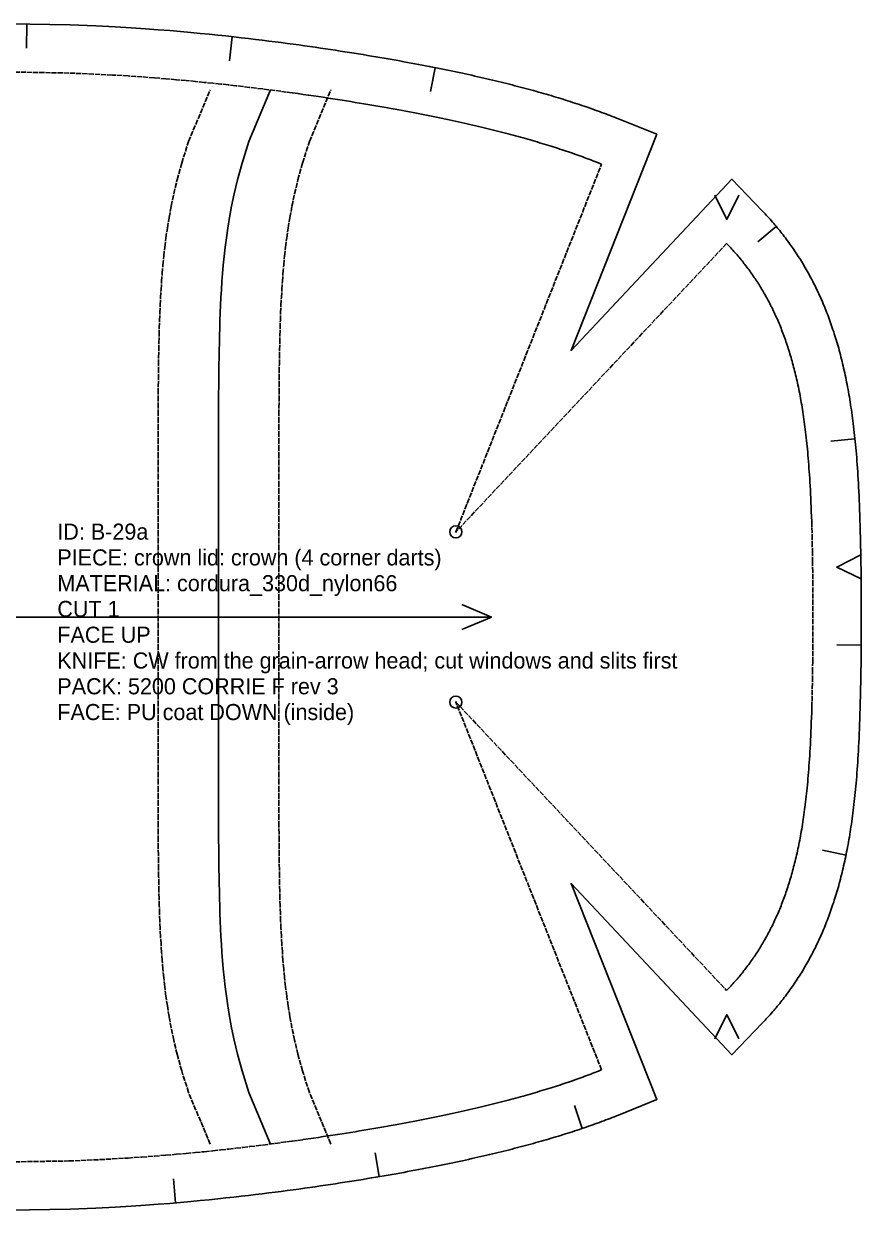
# Model space of a CAD drawing. Header units: millimetres. Extents: x 0 to 8058, y -22 to 1524.
# Drawn here: x 4303.8 to 4511.7, y 620.3 to 915 of the extents above; entities that cross this region are included whole.
import ezdxf

# ---------------------------------------------------------------- set-up
doc = ezdxf.new("R2010")
doc.units = ezdxf.units.MM
doc.linetypes.add('DASHED', pattern=[1.524, 1.27, -0.254])
for name, color, linetype in [('CUT', 7, 'Continuous'), ('DRILL', 4, 'Continuous'), ('GRAIN', 5, 'Continuous'), ('INTERNAL', 6, 'Continuous'), ('NOTCH', 1, 'Continuous'), ('SEW', 3, 'Continuous'), ('TEXT', 2, 'Continuous')]:
    doc.layers.add(name, color=color, linetype=linetype)

msp = doc.modelspace()

# ---------------------------------------------------------------- linework, layer by layer
at = {"layer": 'CUT'}
msp.add_lwpolyline([(4300.11, 620.29), (4315.32, 620.54), (4321.65, 620.8), (4326.45, 621.05), (4330.47, 621.29), (4333.99, 621.53), (4337.15, 621.77), (4340.05, 622), (4342.73, 622.23), (4345.23, 622.46), (4347.59, 622.68), (4349.82, 622.9), (4351.94, 623.12), (4353.97, 623.34), (4355.91, 623.55), (4357.78, 623.76), (4359.57, 623.97), (4361.31, 624.18), (4362.98, 624.38), (4364.61, 624.59), (4366.19, 624.79), (4367.72, 624.99), (4369.21, 625.18), (4370.66, 625.38), (4372.08, 625.57), (4373.46, 625.76), (4374.82, 625.95), (4376.14, 626.14), (4377.43, 626.33), (4378.7, 626.52), (4379.94, 626.7), (4381.16, 626.89), (4382.35, 627.07), (4383.52, 627.25), (4384.68, 627.43), (4385.81, 627.61), (4386.92, 627.79), (4388.02, 627.97), (4389.1, 628.15), (4390.16, 628.32), (4391.2, 628.5), (4392.23, 628.68), (4393.25, 628.85), (4394.25, 629.02), (4395.24, 629.2), (4396.21, 629.37), (4397.17, 629.54), (4398.12, 629.71), (4399.06, 629.89), (4399.98, 630.06), (4400.9, 630.23), (4401.8, 630.4), (4402.69, 630.57), (4403.57, 630.74), (4404.45, 630.91), (4405.31, 631.08), (4406.16, 631.25), (4407.01, 631.42), (4407.84, 631.59), (4408.67, 631.76), (4409.49, 631.93), (4410.3, 632.09), (4411.1, 632.26), (4411.9, 632.43), (4412.68, 632.6), (4413.46, 632.77), (4414.24, 632.94), (4415, 633.11), (4415.76, 633.28), (4416.51, 633.45), (4417.26, 633.62), (4418, 633.79), (4418.73, 633.96), (4419.46, 634.13), (4420.18, 634.3), (4420.89, 634.47), (4421.6, 634.64), (4422.3, 634.81), (4423, 634.99), (4423.69, 635.16), (4424.38, 635.33), (4425.06, 635.5), (4425.74, 635.68), (4426.41, 635.85), (4427.07, 636.03), (4427.74, 636.2), (4428.39, 636.38), (4429.04, 636.55), (4429.69, 636.73), (4430.33, 636.9), (4430.97, 637.08), (4431.61, 637.26), (4432.24, 637.44), (4432.86, 637.62), (4433.48, 637.8), (4434.1, 637.98), (4434.71, 638.16), (4435.32, 638.34), (4435.93, 638.52), (4436.53, 638.7), (4437.12, 638.89), (4437.72, 639.07), (4438.31, 639.25), (4438.89, 639.44), (4439.47, 639.63), (4440.05, 639.81), (4440.63, 640), (4441.2, 640.19), (4441.77, 640.38), (4442.33, 640.57), (4442.9, 640.76), (4443.45, 640.95), (4444.01, 641.14), (4444.56, 641.33), (4445.11, 641.53), (4445.65, 641.72), (4446.2, 641.92), (4446.74, 642.12), (4447.27, 642.31), (4447.8, 642.51), (4448.33, 642.71), (4448.86, 642.91), (4449.39, 643.11), (4449.91, 643.31), (4450.43, 643.52), (4450.94, 643.72), (4451.45, 643.93), (4460.94, 647.76), (4439.69, 701.41), (4479.58, 658.91), (4487.2, 666.81), (4487.52, 667.15), (4487.84, 667.48), (4488.15, 667.82), (4488.47, 668.16), (4488.78, 668.5), (4489.08, 668.85), (4489.39, 669.19), (4489.7, 669.54), (4490, 669.89), (4490.3, 670.24), (4490.6, 670.6), (4490.89, 670.95), (4491.19, 671.31), (4491.48, 671.67), (4491.77, 672.03), (4492.05, 672.39), (4492.34, 672.76), (4492.62, 673.13), (4492.9, 673.5), (4493.18, 673.87), (4493.46, 674.24), (4493.74, 674.62), (4494.01, 675), (4494.28, 675.38), (4494.55, 675.76), (4494.81, 676.14), (4495.08, 676.53), (4495.34, 676.92), (4495.6, 677.31), (4495.86, 677.7), (4496.11, 678.1), (4496.37, 678.49), (4496.62, 678.89), (4496.87, 679.29), (4497.11, 679.7), (4497.36, 680.1), (4497.6, 680.51), (4497.84, 680.92), (4498.08, 681.33), (4498.31, 681.75), (4498.55, 682.16), (4498.78, 682.58), (4499.01, 683), (4499.24, 683.43), (4499.46, 683.85), (4499.68, 684.28), (4499.91, 684.71), (4500.12, 685.14), (4500.34, 685.58), (4500.55, 686.02), (4500.77, 686.46), (4500.98, 686.9), (4501.18, 687.34), (4501.39, 687.79), (4501.59, 688.24), (4501.79, 688.69), (4501.99, 689.15), (4502.19, 689.6), (4502.38, 690.06), (4502.58, 690.53), (4502.77, 690.99), (4502.96, 691.46), (4503.14, 691.93), (4503.33, 692.4), (4503.51, 692.88), (4503.69, 693.36), (4503.87, 693.84), (4504.04, 694.32), (4504.21, 694.81), (4504.39, 695.3), (4504.55, 695.8), (4504.72, 696.29), (4504.89, 696.79), (4505.05, 697.3), (4505.21, 697.8), (4505.37, 698.31), (4505.53, 698.82), (4505.68, 699.34), (4505.83, 699.86), (4505.98, 700.38), (4506.13, 700.91), (4506.28, 701.44), (4506.42, 701.98), (4506.56, 702.51), (4506.7, 703.06), (4506.84, 703.6), (4506.98, 704.15), (4507.11, 704.71), (4507.24, 705.26), (4507.37, 705.83), (4507.5, 706.39), (4507.63, 706.97), (4507.75, 707.54), (4507.87, 708.12), (4507.99, 708.71), (4508.11, 709.3), (4508.23, 709.9), (4508.34, 710.5), (4508.46, 711.11), (4508.57, 711.72), (4508.67, 712.34), (4508.78, 712.97), (4508.89, 713.6), (4508.99, 714.24), (4509.09, 714.89), (4509.19, 715.54), (4509.29, 716.2), (4509.38, 716.87), (4509.48, 717.54), (4509.57, 718.22), (4509.66, 718.92), (4509.75, 719.62), (4509.83, 720.33), (4509.92, 721.05), (4510, 721.78), (4510.08, 722.52), (4510.16, 723.27), (4510.24, 724.03), (4510.31, 724.81), (4510.39, 725.6), (4510.46, 726.4), (4510.53, 727.22), (4510.6, 728.05), (4510.66, 728.9), (4510.73, 729.77), (4510.79, 730.66), (4510.85, 731.56), (4510.91, 732.49), (4510.97, 733.44), (4511.03, 734.42), (4511.08, 735.43), (4511.14, 736.46), (4511.19, 737.53), (4511.24, 738.64), (4511.29, 739.79), (4511.33, 740.98), (4511.38, 742.24), (4511.42, 743.55), (4511.46, 744.94), (4511.5, 746.41), (4511.54, 747.99), (4511.58, 749.71), (4511.61, 751.61), (4511.65, 753.77), (4511.68, 756.32), (4511.71, 759.65), (4511.74, 767.63), (4511.71, 775.62), (4511.68, 778.95), (4511.65, 781.5), (4511.61, 783.65), (4511.58, 785.55), (4511.54, 787.27), (4511.5, 788.86), (4511.46, 790.33), (4511.42, 791.72), (4511.38, 793.03), (4511.33, 794.28), (4511.29, 795.48), (4511.24, 796.63), (4511.19, 797.74), (4511.14, 798.81), (4511.08, 799.84), (4511.03, 800.85), (4510.97, 801.82), (4510.91, 802.78), (4510.85, 803.7), (4510.79, 804.61), (4510.73, 805.5), (4510.66, 806.36), (4510.6, 807.21), (4510.53, 808.05), (4510.46, 808.86), (4510.39, 809.67), (4510.31, 810.46), (4510.24, 811.23), (4510.16, 812), (4510.08, 812.75), (4510, 813.49), (4509.92, 814.22), (4509.83, 814.94), (4509.75, 815.65), (4509.66, 816.35), (4509.57, 817.04), (4509.48, 817.73), (4509.38, 818.4), (4509.29, 819.07), (4509.19, 819.73), (4509.09, 820.38), (4508.99, 821.03), (4508.89, 821.67), (4508.78, 822.3), (4508.67, 822.92), (4508.57, 823.54), (4508.46, 824.16), (4508.34, 824.76), (4508.23, 825.37), (4508.11, 825.96), (4507.99, 826.56), (4507.87, 827.14), (4507.75, 827.72), (4507.63, 828.3), (4507.5, 828.87), (4507.37, 829.44), (4507.24, 830), (4507.11, 830.56), (4506.98, 831.12), (4506.84, 831.67), (4506.7, 832.21), (4506.56, 832.75), (4506.42, 833.29), (4506.28, 833.83), (4506.13, 834.36), (4505.98, 834.88), (4505.83, 835.41), (4505.68, 835.93), (4505.53, 836.44), (4505.37, 836.96), (4505.21, 837.46), (4505.05, 837.97), (4504.89, 838.47), (4504.72, 838.97), (4504.55, 839.47), (4504.39, 839.96), (4504.21, 840.45), (4504.04, 840.94), (4503.87, 841.43), (4503.69, 841.91), (4503.51, 842.39), (4503.33, 842.86), (4503.14, 843.34), (4502.96, 843.81), (4502.77, 844.28), (4502.58, 844.74), (4502.38, 845.2), (4502.19, 845.66), (4501.99, 846.12), (4501.79, 846.58), (4501.59, 847.03), (4501.39, 847.48), (4501.18, 847.92), (4500.98, 848.37), (4500.77, 848.81), (4500.55, 849.25), (4500.34, 849.69), (4500.12, 850.12), (4499.91, 850.56), (4499.68, 850.99), (4499.46, 851.42), (4499.24, 851.84), (4499.01, 852.26), (4498.78, 852.69), (4498.55, 853.1), (4498.31, 853.52), (4498.08, 853.94), (4497.84, 854.35), (4497.6, 854.76), (4497.36, 855.17), (4497.11, 855.57), (4496.87, 855.97), (4496.62, 856.38), (4496.37, 856.77), (4496.11, 857.17), (4495.86, 857.57), (4495.6, 857.96), (4495.34, 858.35), (4495.08, 858.74), (4494.81, 859.12), (4494.55, 859.51), (4494.28, 859.89), (4494.01, 860.27), (4493.74, 860.65), (4493.46, 861.02), (4493.18, 861.4), (4492.9, 861.77), (4492.62, 862.14), (4492.34, 862.51), (4492.05, 862.87), (4491.77, 863.24), (4491.48, 863.6), (4491.19, 863.96), (4490.89, 864.31), (4490.6, 864.67), (4490.3, 865.02), (4490, 865.38), (4489.7, 865.73), (4489.39, 866.07), (4489.08, 866.42), (4488.78, 866.76), (4488.47, 867.11), (4488.15, 867.45), (4487.84, 867.78), (4487.52, 868.12), (4487.2, 868.46), (4479.58, 876.35), (4439.69, 833.86), (4460.94, 887.51), (4451.45, 891.34), (4450.94, 891.54), (4450.43, 891.75), (4449.91, 891.95), (4449.39, 892.15), (4448.86, 892.36), (4448.33, 892.56), (4447.8, 892.76), (4447.27, 892.95), (4446.74, 893.15), (4446.2, 893.35), (4445.65, 893.54), (4445.11, 893.74), (4444.56, 893.93), (4444.01, 894.13), (4443.45, 894.32), (4442.9, 894.51), (4442.33, 894.7), (4441.77, 894.89), (4441.2, 895.08), (4440.63, 895.27), (4440.05, 895.45), (4439.47, 895.64), (4438.89, 895.83), (4438.31, 896.01), (4437.72, 896.2), (4437.12, 896.38), (4436.53, 896.56), (4435.93, 896.75), (4435.32, 896.93), (4434.71, 897.11), (4434.1, 897.29), (4433.48, 897.47), (4432.86, 897.65), (4432.24, 897.83), (4431.61, 898.01), (4430.97, 898.19), (4430.33, 898.36), (4429.69, 898.54), (4429.04, 898.72), (4428.39, 898.89), (4427.74, 899.07), (4427.07, 899.24), (4426.41, 899.42), (4425.74, 899.59), (4425.06, 899.76), (4424.38, 899.94), (4423.69, 900.11), (4423, 900.28), (4422.3, 900.45), (4421.6, 900.62), (4420.89, 900.8), (4420.18, 900.97), (4419.46, 901.14), (4418.73, 901.31), (4418, 901.48), (4417.26, 901.65), (4416.51, 901.82), (4415.76, 901.99), (4415, 902.16), (4414.24, 902.33), (4413.46, 902.5), (4412.68, 902.67), (4411.9, 902.83), (4411.1, 903), (4410.3, 903.17), (4409.49, 903.34), (4408.67, 903.51), (4407.84, 903.68), (4407.01, 903.85), (4406.16, 904.02), (4405.31, 904.19), (4404.45, 904.36), (4403.57, 904.53), (4402.69, 904.7), (4401.8, 904.87), (4400.9, 905.04), (4399.98, 905.21), (4399.06, 905.38), (4398.12, 905.55), (4397.17, 905.72), (4396.21, 905.9), (4395.24, 906.07), (4394.25, 906.24), (4393.25, 906.42), (4392.23, 906.59), (4391.2, 906.77), (4390.16, 906.94), (4389.1, 907.12), (4388.02, 907.3), (4386.92, 907.48), (4385.81, 907.65), (4384.68, 907.83), (4383.52, 908.02), (4382.35, 908.2), (4381.16, 908.38), (4379.94, 908.56), (4378.7, 908.75), (4377.43, 908.94), (4376.14, 909.12), (4374.82, 909.31), (4373.46, 909.5), (4372.08, 909.7), (4370.66, 909.89), (4369.21, 910.08), (4367.72, 910.28), (4366.19, 910.48), (4364.61, 910.68), (4362.98, 910.88), (4361.31, 911.09), (4359.57, 911.29), (4357.78, 911.5), (4355.91, 911.71), (4353.97, 911.93), (4351.94, 912.14), (4349.82, 912.36), (4347.59, 912.58), (4345.23, 912.81), (4342.73, 913.04), (4340.05, 913.27), (4337.15, 913.5), (4333.99, 913.74), (4330.47, 913.98), (4326.45, 914.22), (4321.65, 914.47), (4315.32, 914.72), (4300.21, 914.98)], dxfattribs=at)
at = {"layer": 'DRILL'}
for centre in [(4411.08, 788.77), (4411.08, 746.5)]:
    msp.add_circle(centre, 1.5, dxfattribs=at)
for p in [(4411.08, 788.77), (4411.08, 746.5)]:
    msp.add_point(p, dxfattribs=at)
at = {"layer": 'GRAIN'}
for points in [[(4412.52, 764.52), (4419.89, 767.63), (4412.52, 770.75)], [(4180.33, 767.63), (4419.89, 767.63)]]:
    msp.add_lwpolyline(points, dxfattribs=at)
at = {"layer": 'INTERNAL', "linetype": 'CONTINUOUS'}
msp.add_lwpolyline([(4365.06, 636.74), (4359.7, 649.56), (4357.99, 654.91), (4356.86, 659.02), (4356.03, 662.51), (4355.38, 665.6), (4354.86, 668.42), (4354.43, 671.03), (4354.08, 673.49), (4353.78, 675.82), (4353.53, 678.06), (4353.32, 680.22), (4353.14, 682.31), (4352.99, 684.35), (4352.86, 686.34), (4352.74, 688.3), (4352.65, 690.23), (4352.56, 692.12), (4352.49, 694), (4352.43, 695.86), (4352.38, 697.7), (4352.34, 699.53), (4352.3, 701.34), (4352.27, 703.15), (4352.24, 704.95), (4352.22, 706.74), (4352.2, 708.53), (4352.18, 710.31), (4352.17, 712.09), (4352.16, 713.86), (4352.15, 715.64), (4352.14, 717.41), (4352.13, 719.17), (4352.13, 720.94), (4352.12, 722.71), (4352.12, 724.47), (4352.12, 726.24), (4352.12, 728), (4352.11, 729.76), (4352.11, 731.52), (4352.11, 733.29), (4352.11, 735.05), (4352.11, 736.81), (4352.11, 738.57), (4352.11, 740.33), (4352.11, 742.09), (4352.11, 743.86), (4352.11, 745.62), (4352.11, 747.38), (4352.11, 749.14), (4352.11, 750.9), (4352.11, 752.66), (4352.11, 754.42), (4352.11, 756.19), (4352.11, 757.95), (4352.11, 759.71), (4352.11, 761.47), (4352.11, 763.23), (4352.11, 764.99), (4352.11, 766.75), (4352.11, 768.51), (4352.11, 770.28), (4352.11, 772.04), (4352.11, 773.8), (4352.11, 775.56), (4352.11, 777.32), (4352.11, 779.08), (4352.11, 780.84), (4352.11, 782.6), (4352.11, 784.37), (4352.11, 786.13), (4352.11, 787.89), (4352.11, 789.65), (4352.11, 791.41), (4352.11, 793.17), (4352.11, 794.93), (4352.11, 796.7), (4352.11, 798.46), (4352.11, 800.22), (4352.11, 801.98), (4352.11, 803.74), (4352.11, 805.51), (4352.12, 807.27), (4352.12, 809.03), (4352.12, 810.8), (4352.12, 812.56), (4352.13, 814.33), (4352.13, 816.09), (4352.14, 817.86), (4352.15, 819.63), (4352.16, 821.4), (4352.17, 823.18), (4352.18, 824.96), (4352.2, 826.74), (4352.22, 828.52), (4352.24, 830.32), (4352.27, 832.12), (4352.3, 833.92), (4352.34, 835.74), (4352.38, 837.57), (4352.43, 839.41), (4352.49, 841.27), (4352.56, 843.14), (4352.65, 845.04), (4352.74, 846.97), (4352.86, 848.92), (4352.99, 850.92), (4353.14, 852.96), (4353.32, 855.05), (4353.53, 857.21), (4353.78, 859.45), (4354.08, 861.78), (4354.43, 864.24), (4354.86, 866.85), (4355.38, 869.67), (4356.03, 872.76), (4356.86, 876.24), (4357.99, 880.36), (4359.7, 885.71), (4365.06, 898.53)], dxfattribs=at)
at = {"layer": 'NOTCH'}
for points in [[(4304.53, 914.9), (4304.43, 908.9)], [(4355.53, 911.76), (4354.87, 905.79)], [(4405.97, 904.06), (4404.8, 898.17)], [(4475.34, 872.39), (4478.33, 866.38), (4481.34, 872.38)], [(4490.63, 864.63), (4486.02, 860.79)], [(4510.17, 811.9), (4504.2, 811.28)], [(4511.63, 783.09), (4505.67, 780.02), (4511.7, 777.09)], [(4511.71, 760.67), (4505.71, 760.69)], [(4507.95, 708.52), (4502.08, 709.71)], [(4481.34, 662.89), (4478.33, 668.88), (4475.34, 662.88)], [(4442.47, 640.61), (4440.55, 646.3)], [(4392.04, 628.64), (4391.03, 634.56)], [(4341.47, 622.12), (4340.96, 628.1)]]:
    msp.add_lwpolyline(points, dxfattribs=at)
at = {"layer": 'SEW', "linetype": 'DASHED'}
for points in [[(4300.11, 632.29), (4314.98, 632.54), (4321.1, 632.79), (4325.78, 633.03), (4329.69, 633.27), (4333.13, 633.5), (4336.22, 633.73), (4339.05, 633.96), (4341.67, 634.19), (4344.12, 634.41), (4346.43, 634.63), (4348.61, 634.84), (4350.69, 635.06), (4352.68, 635.27), (4354.58, 635.48), (4356.41, 635.69), (4358.17, 635.89), (4359.87, 636.09), (4361.52, 636.29), (4363.11, 636.49), (4364.66, 636.69), (4366.16, 636.88), (4367.63, 637.08), (4369.05, 637.27), (4370.44, 637.46), (4371.8, 637.65), (4373.13, 637.83), (4374.43, 638.02), (4375.7, 638.2), (4376.94, 638.39), (4378.16, 638.57), (4379.35, 638.75), (4380.52, 638.93), (4381.67, 639.11), (4382.8, 639.29), (4383.91, 639.46), (4385.01, 639.64), (4386.08, 639.81), (4387.14, 639.99), (4388.18, 640.16), (4389.2, 640.33), (4390.21, 640.5), (4391.2, 640.67), (4392.18, 640.84), (4393.15, 641.01), (4394.1, 641.18), (4395.04, 641.35), (4395.97, 641.52), (4396.88, 641.69), (4397.79, 641.86), (4398.68, 642.02), (4399.56, 642.19), (4400.43, 642.35), (4401.29, 642.52), (4402.14, 642.69), (4402.98, 642.85), (4403.82, 643.02), (4404.64, 643.18), (4405.45, 643.35), (4406.25, 643.51), (4407.05, 643.67), (4407.84, 643.84), (4408.62, 644), (4409.39, 644.17), (4410.15, 644.33), (4410.91, 644.5), (4411.66, 644.66), (4412.4, 644.82), (4413.13, 644.99), (4413.86, 645.15), (4414.58, 645.32), (4415.29, 645.48), (4416, 645.64), (4416.7, 645.81), (4417.4, 645.97), (4418.08, 646.14), (4418.77, 646.3), (4419.44, 646.47), (4420.11, 646.63), (4420.78, 646.8), (4421.44, 646.97), (4422.09, 647.13), (4422.74, 647.3), (4423.39, 647.46), (4424.02, 647.63), (4424.66, 647.8), (4425.28, 647.97), (4425.91, 648.13), (4426.53, 648.3), (4427.14, 648.47), (4427.75, 648.64), (4428.35, 648.81), (4428.95, 648.98), (4429.54, 649.15), (4430.13, 649.32), (4430.72, 649.49), (4431.3, 649.66), (4431.88, 649.83), (4432.45, 650.01), (4433.02, 650.18), (4433.59, 650.35), (4434.15, 650.53), (4434.7, 650.7), (4435.26, 650.88), (4435.81, 651.05), (4436.35, 651.23), (4436.89, 651.4), (4437.43, 651.58), (4437.96, 651.76), (4438.49, 651.94), (4439.02, 652.11), (4439.54, 652.29), (4440.06, 652.47), (4440.58, 652.65), (4441.09, 652.84), (4441.6, 653.02), (4442.1, 653.2), (4442.61, 653.38), (4443.1, 653.57), (4443.6, 653.75), (4444.09, 653.94), (4444.58, 654.12), (4445.07, 654.31), (4445.55, 654.5), (4446.03, 654.68), (4446.51, 654.87), (4446.98, 655.06), (4447.25, 655.17), (4411.08, 746.5), (4478.31, 674.88), (4478.54, 675.12), (4478.81, 675.4), (4479.08, 675.68), (4479.34, 675.97), (4479.61, 676.25), (4479.87, 676.54), (4480.13, 676.83), (4480.38, 677.12), (4480.64, 677.41), (4480.89, 677.71), (4481.14, 678), (4481.39, 678.3), (4481.64, 678.6), (4481.89, 678.9), (4482.13, 679.2), (4482.38, 679.5), (4482.62, 679.81), (4482.86, 680.11), (4483.09, 680.42), (4483.33, 680.73), (4483.56, 681.04), (4483.8, 681.36), (4484.03, 681.67), (4484.25, 681.99), (4484.48, 682.31), (4484.71, 682.63), (4484.93, 682.95), (4485.15, 683.27), (4485.37, 683.6), (4485.59, 683.92), (4485.8, 684.25), (4486.02, 684.58), (4486.23, 684.92), (4486.44, 685.25), (4486.65, 685.59), (4486.86, 685.93), (4487.06, 686.27), (4487.27, 686.61), (4487.47, 686.96), (4487.67, 687.3), (4487.87, 687.65), (4488.07, 688), (4488.26, 688.36), (4488.45, 688.71), (4488.65, 689.07), (4488.84, 689.43), (4489.02, 689.79), (4489.21, 690.15), (4489.4, 690.52), (4489.58, 690.89), (4489.76, 691.26), (4489.94, 691.63), (4490.12, 692.01), (4490.3, 692.39), (4490.47, 692.77), (4490.64, 693.15), (4490.82, 693.54), (4490.99, 693.92), (4491.15, 694.32), (4491.32, 694.71), (4491.49, 695.11), (4491.65, 695.5), (4491.81, 695.91), (4491.97, 696.31), (4492.13, 696.72), (4492.29, 697.13), (4492.44, 697.54), (4492.59, 697.96), (4492.75, 698.38), (4492.9, 698.8), (4493.04, 699.22), (4493.19, 699.65), (4493.34, 700.09), (4493.48, 700.52), (4493.62, 700.96), (4493.76, 701.4), (4493.9, 701.85), (4494.04, 702.3), (4494.17, 702.75), (4494.31, 703.21), (4494.44, 703.67), (4494.57, 704.13), (4494.7, 704.6), (4494.83, 705.07), (4494.95, 705.55), (4495.08, 706.03), (4495.2, 706.51), (4495.32, 707), (4495.44, 707.5), (4495.56, 708), (4495.68, 708.5), (4495.79, 709.01), (4495.9, 709.52), (4496.01, 710.04), (4496.12, 710.56), (4496.23, 711.09), (4496.34, 711.63), (4496.45, 712.17), (4496.55, 712.71), (4496.65, 713.26), (4496.75, 713.82), (4496.85, 714.39), (4496.95, 714.96), (4497.04, 715.54), (4497.14, 716.12), (4497.23, 716.72), (4497.32, 717.32), (4497.41, 717.92), (4497.5, 718.54), (4497.59, 719.16), (4497.67, 719.8), (4497.75, 720.44), (4497.84, 721.09), (4497.92, 721.75), (4498, 722.42), (4498.07, 723.1), (4498.15, 723.8), (4498.22, 724.5), (4498.3, 725.22), (4498.37, 725.95), (4498.44, 726.69), (4498.5, 727.45), (4498.57, 728.23), (4498.64, 729.02), (4498.7, 729.82), (4498.76, 730.65), (4498.82, 731.49), (4498.88, 732.36), (4498.94, 733.24), (4498.99, 734.16), (4499.05, 735.09), (4499.1, 736.06), (4499.15, 737.06), (4499.2, 738.09), (4499.25, 739.16), (4499.3, 740.27), (4499.34, 741.43), (4499.39, 742.65), (4499.43, 743.93), (4499.47, 745.28), (4499.51, 746.72), (4499.55, 748.27), (4499.58, 749.95), (4499.62, 751.82), (4499.65, 753.94), (4499.68, 756.45), (4499.71, 759.72), (4499.74, 767.63), (4499.71, 775.54), (4499.68, 778.82), (4499.65, 781.33), (4499.62, 783.45), (4499.58, 785.31), (4499.55, 787), (4499.51, 788.55), (4499.47, 789.99), (4499.43, 791.34), (4499.39, 792.62), (4499.34, 793.83), (4499.3, 794.99), (4499.25, 796.11), (4499.2, 797.18), (4499.15, 798.21), (4499.1, 799.21), (4499.05, 800.17), (4498.99, 801.11), (4498.94, 802.02), (4498.88, 802.91), (4498.82, 803.78), (4498.76, 804.62), (4498.7, 805.44), (4498.64, 806.25), (4498.57, 807.04), (4498.5, 807.81), (4498.44, 808.57), (4498.37, 809.32), (4498.3, 810.05), (4498.22, 810.76), (4498.15, 811.47), (4498.07, 812.16), (4498, 812.84), (4497.92, 813.52), (4497.84, 814.18), (4497.75, 814.83), (4497.67, 815.47), (4497.59, 816.1), (4497.5, 816.73), (4497.41, 817.34), (4497.32, 817.95), (4497.23, 818.55), (4497.14, 819.14), (4497.04, 819.73), (4496.95, 820.31), (4496.85, 820.88), (4496.75, 821.44), (4496.65, 822), (4496.55, 822.55), (4496.45, 823.1), (4496.34, 823.64), (4496.23, 824.18), (4496.12, 824.7), (4496.01, 825.23), (4495.9, 825.75), (4495.79, 826.26), (4495.68, 826.77), (4495.56, 827.27), (4495.44, 827.77), (4495.32, 828.26), (4495.2, 828.75), (4495.08, 829.24), (4494.95, 829.72), (4494.83, 830.2), (4494.7, 830.67), (4494.57, 831.14), (4494.44, 831.6), (4494.31, 832.06), (4494.17, 832.52), (4494.04, 832.97), (4493.9, 833.42), (4493.76, 833.87), (4493.62, 834.31), (4493.48, 834.75), (4493.34, 835.18), (4493.19, 835.61), (4493.04, 836.04), (4492.9, 836.47), (4492.75, 836.89), (4492.59, 837.31), (4492.44, 837.73), (4492.29, 838.14), (4492.13, 838.55), (4491.97, 838.96), (4491.81, 839.36), (4491.65, 839.76), (4491.49, 840.16), (4491.32, 840.56), (4491.15, 840.95), (4490.99, 841.34), (4490.82, 841.73), (4490.64, 842.12), (4490.47, 842.5), (4490.3, 842.88), (4490.12, 843.26), (4489.94, 843.63), (4489.76, 844.01), (4489.58, 844.38), (4489.4, 844.75), (4489.21, 845.11), (4489.02, 845.48), (4488.84, 845.84), (4488.65, 846.2), (4488.45, 846.56), (4488.26, 846.91), (4488.07, 847.26), (4487.87, 847.62), (4487.67, 847.96), (4487.47, 848.31), (4487.27, 848.66), (4487.06, 849), (4486.86, 849.34), (4486.65, 849.68), (4486.44, 850.01), (4486.23, 850.35), (4486.02, 850.68), (4485.8, 851.01), (4485.59, 851.34), (4485.37, 851.67), (4485.15, 851.99), (4484.93, 852.32), (4484.71, 852.64), (4484.48, 852.96), (4484.25, 853.28), (4484.03, 853.6), (4483.8, 853.91), (4483.56, 854.22), (4483.33, 854.53), (4483.09, 854.84), (4482.86, 855.15), (4482.62, 855.46), (4482.38, 855.76), (4482.13, 856.07), (4481.89, 856.37), (4481.64, 856.67), (4481.39, 856.97), (4481.14, 857.26), (4480.89, 857.56), (4480.64, 857.85), (4480.38, 858.14), (4480.13, 858.44), (4479.87, 858.72), (4479.61, 859.01), (4479.34, 859.3), (4479.08, 859.58), (4478.81, 859.87), (4478.54, 860.15), (4478.31, 860.39), (4411.08, 788.77), (4447.25, 880.1), (4446.98, 880.21), (4446.51, 880.39), (4446.03, 880.58), (4445.55, 880.77), (4445.07, 880.96), (4444.58, 881.14), (4444.09, 881.33), (4443.6, 881.52), (4443.1, 881.7), (4442.61, 881.88), (4442.1, 882.07), (4441.6, 882.25), (4441.09, 882.43), (4440.58, 882.61), (4440.06, 882.79), (4439.54, 882.97), (4439.02, 883.15), (4438.49, 883.33), (4437.96, 883.51), (4437.43, 883.69), (4436.89, 883.86), (4436.35, 884.04), (4435.81, 884.22), (4435.26, 884.39), (4434.7, 884.57), (4434.15, 884.74), (4433.59, 884.91), (4433.02, 885.09), (4432.45, 885.26), (4431.88, 885.43), (4431.3, 885.61), (4430.72, 885.78), (4430.13, 885.95), (4429.54, 886.12), (4428.95, 886.29), (4428.35, 886.46), (4427.75, 886.63), (4427.14, 886.8), (4426.53, 886.97), (4425.91, 887.13), (4425.28, 887.3), (4424.66, 887.47), (4424.02, 887.64), (4423.39, 887.8), (4422.74, 887.97), (4422.09, 888.14), (4421.44, 888.3), (4420.78, 888.47), (4420.11, 888.63), (4419.44, 888.8), (4418.77, 888.96), (4418.08, 889.13), (4417.4, 889.29), (4416.7, 889.46), (4416, 889.62), (4415.29, 889.79), (4414.58, 889.95), (4413.86, 890.12), (4413.13, 890.28), (4412.4, 890.44), (4411.66, 890.61), (4410.91, 890.77), (4410.15, 890.94), (4409.39, 891.1), (4408.62, 891.26), (4407.84, 891.43), (4407.05, 891.59), (4406.25, 891.76), (4405.45, 891.92), (4404.64, 892.09), (4403.82, 892.25), (4402.98, 892.42), (4402.14, 892.58), (4401.29, 892.75), (4400.43, 892.91), (4399.56, 893.08), (4398.68, 893.24), (4397.79, 893.41), (4396.88, 893.58), (4395.97, 893.75), (4395.04, 893.91), (4394.1, 894.08), (4393.15, 894.25), (4392.18, 894.42), (4391.2, 894.59), (4390.21, 894.76), (4389.2, 894.94), (4388.18, 895.11), (4387.14, 895.28), (4386.08, 895.45), (4385.01, 895.63), (4383.91, 895.81), (4382.8, 895.98), (4381.67, 896.16), (4380.52, 896.34), (4379.35, 896.52), (4378.16, 896.7), (4376.94, 896.88), (4375.7, 897.06), (4374.43, 897.25), (4373.13, 897.43), (4371.8, 897.62), (4370.44, 897.81), (4369.05, 898), (4367.63, 898.19), (4366.16, 898.38), (4364.66, 898.58), (4363.11, 898.77), (4361.52, 898.97), (4359.87, 899.17), (4358.17, 899.38), (4356.41, 899.58), (4354.58, 899.79), (4352.68, 900), (4350.69, 900.21), (4348.61, 900.42), (4346.43, 900.64), (4344.12, 900.86), (4341.67, 901.08), (4339.05, 901.31), (4336.22, 901.53), (4333.13, 901.77), (4329.69, 902), (4325.78, 902.24), (4321.1, 902.48), (4314.98, 902.73), (4300.11, 902.98)], [(4350.06, 636.74), (4344.7, 649.56), (4342.99, 654.91), (4341.86, 659.02), (4341.03, 662.51), (4340.38, 665.6), (4339.86, 668.42), (4339.43, 671.03), (4339.08, 673.49), (4338.78, 675.82), (4338.53, 678.06), (4338.32, 680.22), (4338.14, 682.31), (4337.99, 684.35), (4337.86, 686.34), (4337.74, 688.3), (4337.65, 690.23), (4337.56, 692.12), (4337.49, 694), (4337.43, 695.86), (4337.38, 697.7), (4337.34, 699.53), (4337.3, 701.34), (4337.27, 703.15), (4337.24, 704.95), (4337.22, 706.74), (4337.2, 708.53), (4337.18, 710.31), (4337.17, 712.09), (4337.16, 713.86), (4337.15, 715.64), (4337.14, 717.41), (4337.13, 719.17), (4337.13, 720.94), (4337.12, 722.71), (4337.12, 724.47), (4337.12, 726.24), (4337.12, 728), (4337.11, 729.76), (4337.11, 731.52), (4337.11, 733.29), (4337.11, 735.05), (4337.11, 736.81), (4337.11, 738.57), (4337.11, 740.33), (4337.11, 742.09), (4337.11, 743.86), (4337.11, 745.62), (4337.11, 747.38), (4337.11, 749.14), (4337.11, 750.9), (4337.11, 752.66), (4337.11, 754.42), (4337.11, 756.19), (4337.11, 757.95), (4337.11, 759.71), (4337.11, 761.47), (4337.11, 763.23), (4337.11, 764.99), (4337.11, 766.75), (4337.11, 768.51), (4337.11, 770.28), (4337.11, 772.04), (4337.11, 773.8), (4337.11, 775.56), (4337.11, 777.32), (4337.11, 779.08), (4337.11, 780.84), (4337.11, 782.6), (4337.11, 784.37), (4337.11, 786.13), (4337.11, 787.89), (4337.11, 789.65), (4337.11, 791.41), (4337.11, 793.17), (4337.11, 794.93), (4337.11, 796.7), (4337.11, 798.46), (4337.11, 800.22), (4337.11, 801.98), (4337.11, 803.74), (4337.11, 805.51), (4337.12, 807.27), (4337.12, 809.03), (4337.12, 810.8), (4337.12, 812.56), (4337.13, 814.33), (4337.13, 816.09), (4337.14, 817.86), (4337.15, 819.63), (4337.16, 821.4), (4337.17, 823.18), (4337.18, 824.96), (4337.2, 826.74), (4337.22, 828.52), (4337.24, 830.32), (4337.27, 832.12), (4337.3, 833.92), (4337.34, 835.74), (4337.38, 837.57), (4337.43, 839.41), (4337.49, 841.27), (4337.56, 843.14), (4337.65, 845.04), (4337.74, 846.97), (4337.86, 848.92), (4337.99, 850.92), (4338.14, 852.96), (4338.32, 855.05), (4338.53, 857.21), (4338.78, 859.45), (4339.08, 861.78), (4339.43, 864.24), (4339.86, 866.85), (4340.38, 869.67), (4341.03, 872.76), (4341.86, 876.24), (4342.99, 880.36), (4344.7, 885.71), (4350.06, 898.53)], [(4380.06, 636.74), (4374.7, 649.56), (4372.99, 654.91), (4371.86, 659.02), (4371.03, 662.51), (4370.38, 665.6), (4369.86, 668.42), (4369.43, 671.03), (4369.08, 673.49), (4368.78, 675.82), (4368.53, 678.06), (4368.32, 680.22), (4368.14, 682.31), (4367.99, 684.35), (4367.86, 686.34), (4367.74, 688.3), (4367.65, 690.23), (4367.56, 692.12), (4367.49, 694), (4367.43, 695.86), (4367.38, 697.7), (4367.34, 699.53), (4367.3, 701.34), (4367.27, 703.15), (4367.24, 704.95), (4367.22, 706.74), (4367.2, 708.53), (4367.18, 710.31), (4367.17, 712.09), (4367.16, 713.86), (4367.15, 715.64), (4367.14, 717.41), (4367.13, 719.17), (4367.13, 720.94), (4367.12, 722.71), (4367.12, 724.47), (4367.12, 726.24), (4367.12, 728), (4367.11, 729.76), (4367.11, 731.52), (4367.11, 733.29), (4367.11, 735.05), (4367.11, 736.81), (4367.11, 738.57), (4367.11, 740.33), (4367.11, 742.09), (4367.11, 743.86), (4367.11, 745.62), (4367.11, 747.38), (4367.11, 749.14), (4367.11, 750.9), (4367.11, 752.66), (4367.11, 754.42), (4367.11, 756.19), (4367.11, 757.95), (4367.11, 759.71), (4367.11, 761.47), (4367.11, 763.23), (4367.11, 764.99), (4367.11, 766.75), (4367.11, 768.51), (4367.11, 770.28), (4367.11, 772.04), (4367.11, 773.8), (4367.11, 775.56), (4367.11, 777.32), (4367.11, 779.08), (4367.11, 780.84), (4367.11, 782.6), (4367.11, 784.37), (4367.11, 786.13), (4367.11, 787.89), (4367.11, 789.65), (4367.11, 791.41), (4367.11, 793.17), (4367.11, 794.93), (4367.11, 796.7), (4367.11, 798.46), (4367.11, 800.22), (4367.11, 801.98), (4367.11, 803.74), (4367.11, 805.51), (4367.12, 807.27), (4367.12, 809.03), (4367.12, 810.8), (4367.12, 812.56), (4367.13, 814.33), (4367.13, 816.09), (4367.14, 817.86), (4367.15, 819.63), (4367.16, 821.4), (4367.17, 823.18), (4367.18, 824.96), (4367.2, 826.74), (4367.22, 828.52), (4367.24, 830.32), (4367.27, 832.12), (4367.3, 833.92), (4367.34, 835.74), (4367.38, 837.57), (4367.43, 839.41), (4367.49, 841.27), (4367.56, 843.14), (4367.65, 845.04), (4367.74, 846.97), (4367.86, 848.92), (4367.99, 850.92), (4368.14, 852.96), (4368.32, 855.05), (4368.53, 857.21), (4368.78, 859.45), (4369.08, 861.78), (4369.43, 864.24), (4369.86, 866.85), (4370.38, 869.67), (4371.03, 872.76), (4371.86, 876.24), (4372.99, 880.36), (4374.7, 885.71), (4380.06, 898.53)]]:
    msp.add_lwpolyline(points, dxfattribs=at)

# ---------------------------------------------------------------- texts
at = {"layer": 'TEXT'}
for s, p in [('ID: B-29a', (4312.11, 786.83)), ('PIECE: crown lid: crown (4 corner darts)', (4312.11, 780.43)), ('MATERIAL: cordura_330d_nylon66', (4312.11, 774.03)), ('CUT 1', (4312.11, 767.63)), ('FACE UP', (4312.11, 761.23)), ('KNIFE: CW from the grain-arrow head; cut windows and slits first', (4312.11, 754.83)), ('PACK: 5200 CORRIE F rev 3', (4312.11, 748.43)), ('FACE: PU coat DOWN (inside)', (4312.11, 742.03))]:
    msp.add_text(s, height=4, dxfattribs=at).set_placement(p)

doc.saveas('drawing.dxf')
